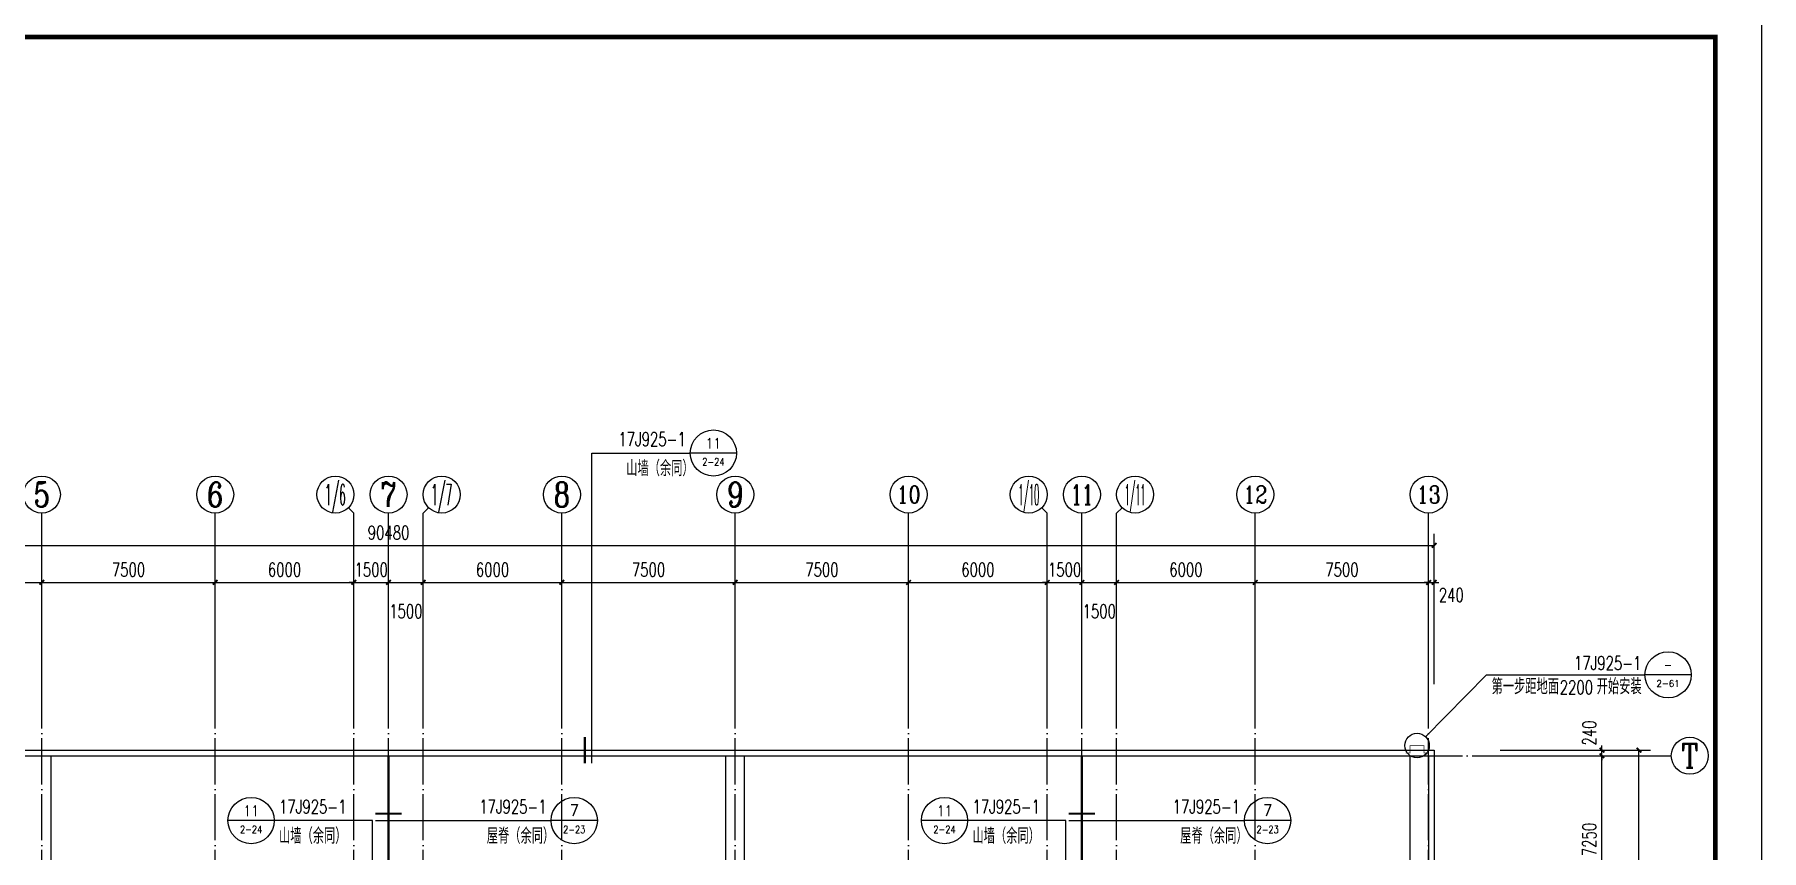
# Model space of a CAD drawing. Extents: x 14095202 to 14511487, y -1430609 to -90420.
# Drawn here: x 14431771 to 14506487, y -642722 to -607409 of the extents above; entities that cross this region are included whole.
import ezdxf
from ezdxf.enums import TextEntityAlignment as Align

# ---------------------------------------------------------------- set-up
doc = ezdxf.new("R2010")
doc.units = 0
doc.header["$LTSCALE"] = 1000
doc.header["$MEASUREMENT"] = 0
doc.linetypes.add('DOTE', pattern=[2.42, 2, -0.2, 0.02, -0.2])
for name, color, linetype in [('AXIS', 3, 'Continuous'), ('AXIS_TEXT', 7, 'Continuous'), ('DIM_IDEN', 3, 'Continuous'), ('DIM_LEAD', 3, 'Continuous'), ('DOTE', 1, 'DOTE'), ('PUB_TEXT', 7, 'Continuous'), ('TK', 4, 'Continuous')]:
    doc.layers.add(name, color=color, linetype=linetype)
doc.styles.add('_TCH_AXIS', font='COMPLEX', dxfattribs={"bigfont": 'GBCBIG'})
doc.styles.add('_TCH_DIM', font='SIMPLEX', dxfattribs={"bigfont": 'GBCBIG'})
doc.styles.add('_TCH_DIM_T3', font='SIMPLEX', dxfattribs={"width": 0.705882, "bigfont": 'GBCBIG'})
doc.styles.add('_TCH_LABEL', font='COMPLEX', dxfattribs={"bigfont": 'GBCBIG'})
doc.styles.add('COMPLEX', font='COMPLEX')
doc.dimstyles.new('_TCH_ARCH&&200', dxfattribs={"dimtxt": 595, "dimasz": 200, "dimexe": 500, "dimexo": 600, "dimgap": 252.5, "dimtad": 1, "dimdec": 0, "dimzin": 0, "dimdsep": 46, "dimtxsty": '_TCH_DIM_T3', "dimblk": 'ARCHTICK', "dimcen": 0.09, "dimclrt": 7, "dimazin": 2, "dimtfac": 1, "dimtdec": 0, "dimtix": 1, "dimtmove": 2, "dimatfit": 3, "dimfxl": 0, "dimtolj": 1, "dimtzin": 0, "dimarcsym": 0})

# ---------------------------------------------------------------- blocks, each defined once
blk = doc.blocks.new('GeYuanFrame_80008245', base_point=(20.09, 4.53))
at = {"layer": 'TK'}
blk.add_lwpolyline([(20.09, 4.53), (20.09, 598.53), (1071.09, 598.53), (1071.09, 4.53)], close=True, dxfattribs=at)
at = {"layer": 'TK', "const_width": 1}
blk.add_lwpolyline([(45.09, 588.53), (1061.09, 588.53), (1061.09, 14.53), (45.09, 14.53)], close=True, dxfattribs=at)
blk = doc.blocks.new('_AXISO')
blk.add_circle((0, 0), 0.5)
at = {"layer": 'AXIS_TEXT', "style": 'COMPLEX', "width": 1.041667}
blk.add_attdef('A', text='', height=0.56, dxfattribs=at).set_placement((-0.25, -0.28), (0.25, -0.28), align=Align.FIT)
blk = doc.blocks.new('_ArchTick')
at = {"color": 0, "linetype": 'ByBlock', "const_width": 0.4}
blk.add_lwpolyline([(-0.5, -0.5), (0.5, 0.5)], dxfattribs=at)
blk = doc.blocks.new('*D312')
at = {"layer": 'AXIS', "color": 0, "lineweight": -2}
for p, q in [((14495187, -638380), (14501687, -638380)), ((14501187, -765860), (14501187, -638380)), ((14495187, -765860), (14501687, -765860))]:
    blk.add_line(p, q, dxfattribs=at)
at = {"layer": 'Defpoints', "color": 0}
for p in [(14494587, -638380), (14501187, -638380), (14494587, -765860)]:
    blk.add_point(p, dxfattribs=at)
at = {"layer": 'AXIS', "color": 0, "lineweight": -2, "xscale": 200, "yscale": 200, "zscale": 200}
for p, rotation in [((14501187, -638380), 90), ((14501187, -765860), 270)]:
    blk.add_blockref('_ArchTick', p, dxfattribs=dict(at, rotation=rotation))
at = {"layer": 'AXIS', "color": 7, "insert": (14500637, -702120), "char_height": 595, "attachment_point": 5, "rotation": 90, "style": '_TCH_DIM_T3'}
blk.add_mtext('\\A1;127480', dxfattribs=at)
blk = doc.blocks.new('*D330')
at = {"layer": 'AXIS', "color": 0, "lineweight": -2}
for p, q in [((14495187, -638620), (14500087, -638620)), ((14499587, -645870), (14499587, -638620)), ((14495187, -645870), (14500087, -645870))]:
    blk.add_line(p, q, dxfattribs=at)
at = {"layer": 'Defpoints', "color": 0}
for p in [(14494587, -638620), (14499587, -638620), (14494587, -645870)]:
    blk.add_point(p, dxfattribs=at)
at = {"layer": 'AXIS', "color": 0, "lineweight": -2, "xscale": 200, "yscale": 200, "zscale": 200}
for p, rotation in [((14499587, -638620), 90), ((14499587, -645870), 270)]:
    blk.add_blockref('_ArchTick', p, dxfattribs=dict(at, rotation=rotation))
at = {"layer": 'AXIS', "color": 7, "insert": (14499037, -642245), "char_height": 595, "attachment_point": 5, "rotation": 90, "style": '_TCH_DIM_T3'}
blk.add_mtext('\\A1;7250', dxfattribs=at)
blk = doc.blocks.new('*D331')
at = {"layer": 'AXIS', "color": 0, "lineweight": -2}
for p, q in [((14495187, -638380), (14500087, -638380)), ((14495187, -638620), (14500087, -638620)), ((14499587, -638380), (14499587, -638180)), ((14499587, -638620), (14499587, -638380)), ((14499587, -638620), (14499587, -638820))]:
    blk.add_line(p, q, dxfattribs=at)
at = {"layer": 'Defpoints', "color": 0}
for p in [(14494587, -638380), (14494587, -638620), (14499587, -638380)]:
    blk.add_point(p, dxfattribs=at)
at = {"layer": 'AXIS', "color": 0, "lineweight": -2, "xscale": 200, "yscale": 200, "zscale": 200}
for p, rotation in [((14499587, -638380), 270), ((14499587, -638620), 90)]:
    blk.add_blockref('_ArchTick', p, dxfattribs=dict(at, rotation=rotation))
at = {"layer": 'AXIS', "color": 7, "insert": (14499037, -637640), "char_height": 595, "attachment_point": 5, "rotation": 90, "style": '_TCH_DIM_T3'}
blk.add_mtext('\\A1;240', dxfattribs=at)
blk = doc.blocks.new('*D592')
at = {"layer": 'AXIS', "color": 0, "lineweight": -2}
for p, q in [((14401847, -635520), (14401847, -629020)), ((14492327, -635520), (14492327, -629020)), ((14401847, -629520), (14492327, -629520))]:
    blk.add_line(p, q, dxfattribs=at)
at = {"layer": 'Defpoints', "color": 0}
for p in [(14492327, -629520), (14401847, -636120), (14492327, -636120)]:
    blk.add_point(p, dxfattribs=at)
at = {"layer": 'AXIS', "color": 0, "lineweight": -2, "xscale": 200, "yscale": 200, "zscale": 200, "rotation": 180}
blk.add_blockref('_ArchTick', (14401847, -629520), dxfattribs=at)
at = {"layer": 'AXIS', "color": 0, "lineweight": -2, "xscale": 200, "yscale": 200, "zscale": 200}
blk.add_blockref('_ArchTick', (14492327, -629520), dxfattribs=at)
at = {"layer": 'AXIS', "color": 7, "insert": (14447087, -628970), "char_height": 595, "attachment_point": 5, "style": '_TCH_DIM_T3'}
blk.add_mtext('\\A1;90480', dxfattribs=at)
blk = doc.blocks.new('*D599')
at = {"layer": 'AXIS', "color": 0, "lineweight": -2}
for p, q in [((14424587, -635520), (14424587, -630620)), ((14424587, -631120), (14432087, -631120)), ((14432087, -635520), (14432087, -630620))]:
    blk.add_line(p, q, dxfattribs=at)
at = {"layer": 'Defpoints', "color": 0}
for p in [(14432087, -631120), (14424587, -636120), (14432087, -636120)]:
    blk.add_point(p, dxfattribs=at)
at = {"layer": 'AXIS', "color": 0, "lineweight": -2, "xscale": 200, "yscale": 200, "zscale": 200, "rotation": 180}
blk.add_blockref('_ArchTick', (14424587, -631120), dxfattribs=at)
at = {"layer": 'AXIS', "color": 0, "lineweight": -2, "xscale": 200, "yscale": 200, "zscale": 200}
blk.add_blockref('_ArchTick', (14432087, -631120), dxfattribs=at)
at = {"layer": 'AXIS', "color": 7, "insert": (14428337, -630570), "char_height": 595, "attachment_point": 5, "style": '_TCH_DIM_T3'}
blk.add_mtext('\\A1;7500', dxfattribs=at)
blk = doc.blocks.new('*D600')
at = {"layer": 'AXIS', "color": 0, "lineweight": -2}
for p, q in [((14432087, -635520), (14432087, -630620)), ((14432087, -631120), (14439587, -631120)), ((14439587, -635520), (14439587, -630620))]:
    blk.add_line(p, q, dxfattribs=at)
at = {"layer": 'Defpoints', "color": 0}
for p in [(14439587, -631120), (14432087, -636120), (14439587, -636120)]:
    blk.add_point(p, dxfattribs=at)
at = {"layer": 'AXIS', "color": 0, "lineweight": -2, "xscale": 200, "yscale": 200, "zscale": 200, "rotation": 180}
blk.add_blockref('_ArchTick', (14432087, -631120), dxfattribs=at)
at = {"layer": 'AXIS', "color": 0, "lineweight": -2, "xscale": 200, "yscale": 200, "zscale": 200}
blk.add_blockref('_ArchTick', (14439587, -631120), dxfattribs=at)
at = {"layer": 'AXIS', "color": 7, "insert": (14435837, -630570), "char_height": 595, "attachment_point": 5, "style": '_TCH_DIM_T3'}
blk.add_mtext('\\A1;7500', dxfattribs=at)
blk = doc.blocks.new('*D601')
at = {"layer": 'AXIS', "color": 0, "lineweight": -2}
for p, q in [((14439587, -635520), (14439587, -630620)), ((14439587, -631120), (14445587, -631120)), ((14445587, -635520), (14445587, -630620))]:
    blk.add_line(p, q, dxfattribs=at)
at = {"layer": 'Defpoints', "color": 0}
for p in [(14445587, -631120), (14439587, -636120), (14445587, -636120)]:
    blk.add_point(p, dxfattribs=at)
at = {"layer": 'AXIS', "color": 0, "lineweight": -2, "xscale": 200, "yscale": 200, "zscale": 200, "rotation": 180}
blk.add_blockref('_ArchTick', (14439587, -631120), dxfattribs=at)
at = {"layer": 'AXIS', "color": 0, "lineweight": -2, "xscale": 200, "yscale": 200, "zscale": 200}
blk.add_blockref('_ArchTick', (14445587, -631120), dxfattribs=at)
at = {"layer": 'AXIS', "color": 7, "insert": (14442587, -630570), "char_height": 595, "attachment_point": 5, "style": '_TCH_DIM_T3'}
blk.add_mtext('\\A1;6000', dxfattribs=at)
blk = doc.blocks.new('*D602')
at = {"layer": 'AXIS', "color": 0, "lineweight": -2}
for p, q in [((14445587, -631120), (14445387, -631120)), ((14445587, -635520), (14445587, -630620)), ((14445587, -631120), (14447087, -631120)), ((14447087, -635520), (14447087, -630620)), ((14447087, -631120), (14447287, -631120))]:
    blk.add_line(p, q, dxfattribs=at)
at = {"layer": 'Defpoints', "color": 0}
for p in [(14447087, -631120), (14445587, -636120), (14447087, -636120)]:
    blk.add_point(p, dxfattribs=at)
at = {"layer": 'AXIS', "color": 0, "lineweight": -2, "xscale": 200, "yscale": 200, "zscale": 200}
blk.add_blockref('_ArchTick', (14445587, -631120), dxfattribs=at)
at = {"layer": 'AXIS', "color": 0, "lineweight": -2, "xscale": 200, "yscale": 200, "zscale": 200, "rotation": 180}
blk.add_blockref('_ArchTick', (14447087, -631120), dxfattribs=at)
at = {"layer": 'AXIS', "color": 7, "insert": (14446337, -630570), "char_height": 595, "attachment_point": 5, "style": '_TCH_DIM_T3'}
blk.add_mtext('\\A1;1500', dxfattribs=at)
blk = doc.blocks.new('*D603')
at = {"layer": 'AXIS', "color": 0, "lineweight": -2}
for p, q in [((14447087, -635520), (14447087, -630620)), ((14447087, -631120), (14448587, -631120)), ((14448587, -635520), (14448587, -630620))]:
    blk.add_line(p, q, dxfattribs=at)
at = {"layer": 'Defpoints', "color": 0}
for p in [(14448587, -631120), (14447087, -636120), (14448587, -636120)]:
    blk.add_point(p, dxfattribs=at)
at = {"layer": 'AXIS', "color": 0, "lineweight": -2, "xscale": 200, "yscale": 200, "zscale": 200, "rotation": 180}
blk.add_blockref('_ArchTick', (14447087, -631120), dxfattribs=at)
at = {"layer": 'AXIS', "color": 0, "lineweight": -2, "xscale": 200, "yscale": 200, "zscale": 200}
blk.add_blockref('_ArchTick', (14448587, -631120), dxfattribs=at)
at = {"layer": 'AXIS', "color": 7, "insert": (14447837, -632370), "char_height": 595, "attachment_point": 5, "style": '_TCH_DIM_T3'}
blk.add_mtext('\\A1;1500', dxfattribs=at)
blk = doc.blocks.new('*D604')
at = {"layer": 'AXIS', "color": 0, "lineweight": -2}
for p, q in [((14448587, -635520), (14448587, -630620)), ((14448587, -631120), (14454587, -631120)), ((14454587, -635520), (14454587, -630620))]:
    blk.add_line(p, q, dxfattribs=at)
at = {"layer": 'Defpoints', "color": 0}
for p in [(14454587, -631120), (14448587, -636120), (14454587, -636120)]:
    blk.add_point(p, dxfattribs=at)
at = {"layer": 'AXIS', "color": 0, "lineweight": -2, "xscale": 200, "yscale": 200, "zscale": 200, "rotation": 180}
blk.add_blockref('_ArchTick', (14448587, -631120), dxfattribs=at)
at = {"layer": 'AXIS', "color": 0, "lineweight": -2, "xscale": 200, "yscale": 200, "zscale": 200}
blk.add_blockref('_ArchTick', (14454587, -631120), dxfattribs=at)
at = {"layer": 'AXIS', "color": 7, "insert": (14451587, -630570), "char_height": 595, "attachment_point": 5, "style": '_TCH_DIM_T3'}
blk.add_mtext('\\A1;6000', dxfattribs=at)
blk = doc.blocks.new('*D605')
at = {"layer": 'AXIS', "color": 0, "lineweight": -2}
for p, q in [((14454587, -635520), (14454587, -630620)), ((14454587, -631120), (14462087, -631120)), ((14462087, -635520), (14462087, -630620))]:
    blk.add_line(p, q, dxfattribs=at)
at = {"layer": 'Defpoints', "color": 0}
for p in [(14462087, -631120), (14454587, -636120), (14462087, -636120)]:
    blk.add_point(p, dxfattribs=at)
at = {"layer": 'AXIS', "color": 0, "lineweight": -2, "xscale": 200, "yscale": 200, "zscale": 200, "rotation": 180}
blk.add_blockref('_ArchTick', (14454587, -631120), dxfattribs=at)
at = {"layer": 'AXIS', "color": 0, "lineweight": -2, "xscale": 200, "yscale": 200, "zscale": 200}
blk.add_blockref('_ArchTick', (14462087, -631120), dxfattribs=at)
at = {"layer": 'AXIS', "color": 7, "insert": (14458337, -630570), "char_height": 595, "attachment_point": 5, "style": '_TCH_DIM_T3'}
blk.add_mtext('\\A1;7500', dxfattribs=at)
blk = doc.blocks.new('*D606')
at = {"layer": 'AXIS', "color": 0, "lineweight": -2}
for p, q in [((14462087, -635520), (14462087, -630620)), ((14462087, -631120), (14469587, -631120)), ((14469587, -635520), (14469587, -630620))]:
    blk.add_line(p, q, dxfattribs=at)
at = {"layer": 'Defpoints', "color": 0}
for p in [(14469587, -631120), (14462087, -636120), (14469587, -636120)]:
    blk.add_point(p, dxfattribs=at)
at = {"layer": 'AXIS', "color": 0, "lineweight": -2, "xscale": 200, "yscale": 200, "zscale": 200, "rotation": 180}
blk.add_blockref('_ArchTick', (14462087, -631120), dxfattribs=at)
at = {"layer": 'AXIS', "color": 0, "lineweight": -2, "xscale": 200, "yscale": 200, "zscale": 200}
blk.add_blockref('_ArchTick', (14469587, -631120), dxfattribs=at)
at = {"layer": 'AXIS', "color": 7, "insert": (14465837, -630570), "char_height": 595, "attachment_point": 5, "style": '_TCH_DIM_T3'}
blk.add_mtext('\\A1;7500', dxfattribs=at)
blk = doc.blocks.new('*D607')
at = {"layer": 'AXIS', "color": 0, "lineweight": -2}
for p, q in [((14469587, -635520), (14469587, -630620)), ((14469587, -631120), (14475587, -631120)), ((14475587, -635520), (14475587, -630620))]:
    blk.add_line(p, q, dxfattribs=at)
at = {"layer": 'Defpoints', "color": 0}
for p in [(14475587, -631120), (14469587, -636120), (14475587, -636120)]:
    blk.add_point(p, dxfattribs=at)
at = {"layer": 'AXIS', "color": 0, "lineweight": -2, "xscale": 200, "yscale": 200, "zscale": 200, "rotation": 180}
blk.add_blockref('_ArchTick', (14469587, -631120), dxfattribs=at)
at = {"layer": 'AXIS', "color": 0, "lineweight": -2, "xscale": 200, "yscale": 200, "zscale": 200}
blk.add_blockref('_ArchTick', (14475587, -631120), dxfattribs=at)
at = {"layer": 'AXIS', "color": 7, "insert": (14472587, -630570), "char_height": 595, "attachment_point": 5, "style": '_TCH_DIM_T3'}
blk.add_mtext('\\A1;6000', dxfattribs=at)
blk = doc.blocks.new('*D608')
at = {"layer": 'AXIS', "color": 0, "lineweight": -2}
for p, q in [((14475587, -631120), (14475387, -631120)), ((14475587, -635520), (14475587, -630620)), ((14475587, -631120), (14477087, -631120)), ((14477087, -635520), (14477087, -630620)), ((14477087, -631120), (14477287, -631120))]:
    blk.add_line(p, q, dxfattribs=at)
at = {"layer": 'Defpoints', "color": 0}
for p in [(14477087, -631120), (14475587, -636120), (14477087, -636120)]:
    blk.add_point(p, dxfattribs=at)
at = {"layer": 'AXIS', "color": 0, "lineweight": -2, "xscale": 200, "yscale": 200, "zscale": 200}
blk.add_blockref('_ArchTick', (14475587, -631120), dxfattribs=at)
at = {"layer": 'AXIS', "color": 0, "lineweight": -2, "xscale": 200, "yscale": 200, "zscale": 200, "rotation": 180}
blk.add_blockref('_ArchTick', (14477087, -631120), dxfattribs=at)
at = {"layer": 'AXIS', "color": 7, "insert": (14476337, -630570), "char_height": 595, "attachment_point": 5, "style": '_TCH_DIM_T3'}
blk.add_mtext('\\A1;1500', dxfattribs=at)
blk = doc.blocks.new('*D609')
at = {"layer": 'AXIS', "color": 0, "lineweight": -2}
for p, q in [((14477087, -635520), (14477087, -630620)), ((14477087, -631120), (14478587, -631120)), ((14478587, -635520), (14478587, -630620))]:
    blk.add_line(p, q, dxfattribs=at)
at = {"layer": 'Defpoints', "color": 0}
for p in [(14478587, -631120), (14477087, -636120), (14478587, -636120)]:
    blk.add_point(p, dxfattribs=at)
at = {"layer": 'AXIS', "color": 0, "lineweight": -2, "xscale": 200, "yscale": 200, "zscale": 200, "rotation": 180}
blk.add_blockref('_ArchTick', (14477087, -631120), dxfattribs=at)
at = {"layer": 'AXIS', "color": 0, "lineweight": -2, "xscale": 200, "yscale": 200, "zscale": 200}
blk.add_blockref('_ArchTick', (14478587, -631120), dxfattribs=at)
at = {"layer": 'AXIS', "color": 7, "insert": (14477837, -632370), "char_height": 595, "attachment_point": 5, "style": '_TCH_DIM_T3'}
blk.add_mtext('\\A1;1500', dxfattribs=at)
blk = doc.blocks.new('*D610')
at = {"layer": 'AXIS', "color": 0, "lineweight": -2}
for p, q in [((14478587, -635520), (14478587, -630620)), ((14478587, -631120), (14484587, -631120)), ((14484587, -635520), (14484587, -630620))]:
    blk.add_line(p, q, dxfattribs=at)
at = {"layer": 'Defpoints', "color": 0}
for p in [(14484587, -631120), (14478587, -636120), (14484587, -636120)]:
    blk.add_point(p, dxfattribs=at)
at = {"layer": 'AXIS', "color": 0, "lineweight": -2, "xscale": 200, "yscale": 200, "zscale": 200, "rotation": 180}
blk.add_blockref('_ArchTick', (14478587, -631120), dxfattribs=at)
at = {"layer": 'AXIS', "color": 0, "lineweight": -2, "xscale": 200, "yscale": 200, "zscale": 200}
blk.add_blockref('_ArchTick', (14484587, -631120), dxfattribs=at)
at = {"layer": 'AXIS', "color": 7, "insert": (14481587, -630570), "char_height": 595, "attachment_point": 5, "style": '_TCH_DIM_T3'}
blk.add_mtext('\\A1;6000', dxfattribs=at)
blk = doc.blocks.new('*D611')
at = {"layer": 'AXIS', "color": 0, "lineweight": -2}
for p, q in [((14484587, -635520), (14484587, -630620)), ((14484587, -631120), (14492087, -631120)), ((14492087, -635520), (14492087, -630620))]:
    blk.add_line(p, q, dxfattribs=at)
at = {"layer": 'Defpoints', "color": 0}
for p in [(14492087, -631120), (14484587, -636120), (14492087, -636120)]:
    blk.add_point(p, dxfattribs=at)
at = {"layer": 'AXIS', "color": 0, "lineweight": -2, "xscale": 200, "yscale": 200, "zscale": 200, "rotation": 180}
blk.add_blockref('_ArchTick', (14484587, -631120), dxfattribs=at)
at = {"layer": 'AXIS', "color": 0, "lineweight": -2, "xscale": 200, "yscale": 200, "zscale": 200}
blk.add_blockref('_ArchTick', (14492087, -631120), dxfattribs=at)
at = {"layer": 'AXIS', "color": 7, "insert": (14488337, -630570), "char_height": 595, "attachment_point": 5, "style": '_TCH_DIM_T3'}
blk.add_mtext('\\A1;7500', dxfattribs=at)
blk = doc.blocks.new('*D612')
at = {"layer": 'AXIS', "color": 0, "lineweight": -2}
for p, q in [((14492087, -631120), (14491887, -631120)), ((14492087, -635520), (14492087, -630620)), ((14492087, -631120), (14492327, -631120)), ((14492327, -635520), (14492327, -630620)), ((14492327, -631120), (14492527, -631120))]:
    blk.add_line(p, q, dxfattribs=at)
at = {"layer": 'Defpoints', "color": 0}
for p in [(14492327, -631120), (14492087, -636120), (14492327, -636120)]:
    blk.add_point(p, dxfattribs=at)
at = {"layer": 'AXIS', "color": 0, "lineweight": -2, "xscale": 200, "yscale": 200, "zscale": 200}
blk.add_blockref('_ArchTick', (14492087, -631120), dxfattribs=at)
at = {"layer": 'AXIS', "color": 0, "lineweight": -2, "xscale": 200, "yscale": 200, "zscale": 200, "rotation": 180}
blk.add_blockref('_ArchTick', (14492327, -631120), dxfattribs=at)
at = {"layer": 'AXIS', "color": 7, "insert": (14493067, -631670), "char_height": 595, "attachment_point": 5, "style": '_TCH_DIM_T3'}
blk.add_mtext('\\A1;240', dxfattribs=at)

msp = doc.modelspace()

# ---------------------------------------------------------------- linework, layer by layer
at = {"ltscale": 0.5}
for p, q in [((14432486.9, -765620.3), (14432486.9, -638620.3)), ((14461686.9, -765620.3), (14461686.9, -638620.3)), ((14462486.9, -765620.3), (14462486.9, -638620.3)), ((14491286.9, -765620.3), (14491286.9, -638620.3))]:
    msp.add_line(p, q, dxfattribs=at)
for points in [[(14401846.9, -638380.3), (14492326.9, -638380.3), (14492326.9, -765860.3), (14401846.9, -765860.3)], [(14402086.9, -638620.3), (14492086.9, -638620.3), (14492086.9, -765620.3), (14402086.9, -765620.3)]]:
    msp.add_lwpolyline(points, close=True)
at = {"ltscale": 0.5, "const_width": 100}
for points in [[(14447086.9, -645540.3), (14447086.9, -638620.3)], [(14477086.9, -645540.3), (14477086.9, -638620.3)]]:
    msp.add_lwpolyline(points, dxfattribs=at)
at = {"const_width": 30}
msp.add_lwpolyline([(14491086.9, -638500.3), (14491286.9, -638500.3), (14491286.9, -638180.3), (14491886.9, -638180.3), (14491886.9, -638500.3), (14492086.9, -638500.3)], dxfattribs=at)
at = {"layer": 'AXIS'}
for p, q in [((14432086.9, -636120.3), (14432086.9, -628120.3)), ((14439586.9, -636120.3), (14439586.9, -628120.3)), ((14445352.5, -627886), (14445586.9, -628120.3)), ((14445586.9, -636120.3), (14445586.9, -628120.3)), ((14447086.9, -636120.3), (14447086.9, -628120.3)), ((14448821.2, -627886), (14448586.9, -628120.3)), ((14448586.9, -636120.3), (14448586.9, -628120.3)), ((14454586.9, -636120.3), (14454586.9, -628120.3)), ((14462086.9, -636120.3), (14462086.9, -628120.3)), ((14469586.9, -636120.3), (14469586.9, -628120.3)), ((14475352.5, -627886), (14475586.9, -628120.3)), ((14475586.9, -636120.3), (14475586.9, -628120.3)), ((14477086.9, -636120.3), (14477086.9, -628120.3)), ((14478821.2, -627886), (14478586.9, -628120.3)), ((14478586.9, -636120.3), (14478586.9, -628120.3)), ((14484586.9, -636120.3), (14484586.9, -628120.3)), ((14492086.9, -636120.3), (14492086.9, -628120.3)), ((14494586.9, -638620.3), (14502586.9, -638620.3))]:
    msp.add_line(p, q, dxfattribs=at)
at = {"layer": 'DIM_IDEN'}
for p, q in [((14455886.1, -625520.3), (14460140.6, -625520.3)), ((14455886.1, -638950.3), (14455886.1, -625520.3)), ((14462140.6, -625520.3), (14460140.6, -625520.3)), ((14442140.6, -641429.4), (14440140.6, -641429.4)), ((14446395.1, -641429.4), (14442140.6, -641429.4)), ((14446395.1, -646110.3), (14446395.1, -641429.4)), ((14446516.9, -641429.4), (14449866.9, -641429.4)), ((14449866.9, -641429.4), (14454121.4, -641429.4)), ((14456121.4, -641429.4), (14454121.4, -641429.4)), ((14472140.6, -641429.4), (14470140.6, -641429.4)), ((14476395.1, -641429.4), (14472140.6, -641429.4)), ((14476395.1, -646110.3), (14476395.1, -641429.4)), ((14476516.9, -641429.4), (14479866.9, -641429.4)), ((14479866.9, -641429.4), (14484121.4, -641429.4)), ((14486121.4, -641429.4), (14484121.4, -641429.4))]:
    msp.add_line(p, q, dxfattribs=at)
at = {"layer": 'DIM_IDEN', "const_width": 100}
for points in [[(14455586.1, -638950.3), (14455586.1, -637810.3)], [(14446516.9, -641129.4), (14447656.9, -641129.4)], [(14476516.9, -641129.4), (14477656.9, -641129.4)]]:
    msp.add_lwpolyline(points, dxfattribs=at)
at = {"layer": 'DIM_IDEN'}
for centre in [(14461140.6, -625520.3), (14441140.6, -641429.4), (14455121.4, -641429.4), (14471140.6, -641429.4), (14485121.4, -641429.4)]:
    msp.add_circle(centre, 1000, dxfattribs=at)
at = {"layer": 'DIM_LEAD'}
for p, q in [((14491958, -637801.7), (14494586.9, -635120.3)), ((14494586.9, -635120.3), (14501446.4, -635120.3)), ((14503446.4, -635120.3), (14501446.4, -635120.3))]:
    msp.add_line(p, q, dxfattribs=at)
for centre, radius in [((14502446.4, -635120.3), 1000), ((14491586.9, -638180.3), 530.2)]:
    msp.add_circle(centre, radius, dxfattribs=at)
at = {"layer": 'DOTE'}
for p, q in [((14432086.9, -768120.3), (14432086.9, -636120.3)), ((14439586.9, -768120.3), (14439586.9, -636120.3)), ((14445586.9, -768120.3), (14445586.9, -636120.3)), ((14447086.9, -768120.3), (14447086.9, -636120.3)), ((14448586.9, -768120.3), (14448586.9, -636120.3)), ((14454586.9, -768120.3), (14454586.9, -636120.3)), ((14462086.9, -768120.3), (14462086.9, -636120.3)), ((14469586.9, -768120.3), (14469586.9, -636120.3)), ((14475586.9, -768120.3), (14475586.9, -636120.3)), ((14477086.9, -768120.3), (14477086.9, -636120.3)), ((14478586.9, -768120.3), (14478586.9, -636120.3)), ((14484586.9, -768120.3), (14484586.9, -636120.3)), ((14492086.9, -768120.3), (14492086.9, -636120.3)), ((14399586.9, -638620.3), (14494586.9, -638620.3))]:
    msp.add_line(p, q, dxfattribs=at)

# ---------------------------------------------------------------- block references
at = {"xscale": 200, "yscale": 200, "zscale": 200, "rotation": 270}
msp.add_blockref('GeYuanFrame_80008245', (14387686.9, -602520.3), dxfattribs=at)
at = {"layer": 'AXIS'}
ref = msp.add_blockref('_AXISO', (14432086.9, -627320.3), dxfattribs=dict(at, xscale=1600, yscale=1600, zscale=1600))
ref.add_attrib('A', '5', dxfattribs={"layer": 'AXIS_TEXT', "ltscale": 0.5, "height": 1065, "style": '_TCH_AXIS'}).set_placement((14431731.8, -627852.9), (14432441.9, -627852.9), align=Align.FIT)
ref = msp.add_blockref('_AXISO', (14439586.9, -627320.3), dxfattribs=dict(at, xscale=1600, yscale=1600, zscale=1600))
ref.add_attrib('A', '6', dxfattribs={"layer": 'AXIS_TEXT', "ltscale": 0.5, "height": 1065, "style": '_TCH_AXIS'}).set_placement((14439231.8, -627852.9), (14439941.9, -627852.9), align=Align.FIT)
ref = msp.add_blockref('_AXISO', (14444786.9, -627320.3), dxfattribs=dict(at, xscale=1600, yscale=1600, zscale=1600))
ref.add_attrib('A', '1/6', dxfattribs={"layer": 'AXIS_TEXT', "ltscale": 0.5, "height": 905.1, "style": '_TCH_AXIS', "width": 0.411765}).set_placement((14444334.3, -627772.9), (14445239.4, -627772.9), align=Align.FIT)
ref = msp.add_blockref('_AXISO', (14447086.9, -627320.3), dxfattribs=dict(at, xscale=1600, yscale=1600, zscale=1600))
ref.add_attrib('A', '7', dxfattribs={"layer": 'AXIS_TEXT', "ltscale": 0.5, "height": 1065, "style": '_TCH_AXIS'}).set_placement((14446731.8, -627852.9), (14447441.9, -627852.9), align=Align.FIT)
ref = msp.add_blockref('_AXISO', (14449386.9, -627320.3), dxfattribs=dict(at, xscale=1600, yscale=1600, zscale=1600))
ref.add_attrib('A', '1/7', dxfattribs={"layer": 'AXIS_TEXT', "ltscale": 0.5, "height": 905.1, "style": '_TCH_AXIS', "width": 0.411765}).set_placement((14448934.3, -627772.9), (14449839.4, -627772.9), align=Align.FIT)
ref = msp.add_blockref('_AXISO', (14454586.9, -627320.3), dxfattribs=dict(at, xscale=1600, yscale=1600, zscale=1600))
ref.add_attrib('A', '8', dxfattribs={"layer": 'AXIS_TEXT', "ltscale": 0.5, "height": 1065, "style": '_TCH_AXIS'}).set_placement((14454231.8, -627852.9), (14454941.9, -627852.9), align=Align.FIT)
ref = msp.add_blockref('_AXISO', (14462086.9, -627320.3), dxfattribs=dict(at, xscale=1600, yscale=1600, zscale=1600))
ref.add_attrib('A', '9', dxfattribs={"layer": 'AXIS_TEXT', "ltscale": 0.5, "height": 1065, "style": '_TCH_AXIS'}).set_placement((14461731.8, -627852.9), (14462441.9, -627852.9), align=Align.FIT)
ref = msp.add_blockref('_AXISO', (14469586.9, -627320.3), dxfattribs=dict(at, xscale=1600, yscale=1600, zscale=1600))
ref.add_attrib('A', '10', dxfattribs={"layer": 'AXIS_TEXT', "ltscale": 0.5, "height": 750.73, "style": '_TCH_AXIS'}).set_placement((14469068.5, -627695.7), (14470105.2, -627695.7), align=Align.FIT)
ref = msp.add_blockref('_AXISO', (14474786.9, -627320.3), dxfattribs=dict(at, xscale=1600, yscale=1600, zscale=1600))
ref.add_attrib('A', '1/10', dxfattribs={"layer": 'AXIS_TEXT', "ltscale": 0.5, "height": 905.1, "style": '_TCH_AXIS', "width": 0.318182}).set_placement((14474334.3, -627772.9), (14475239.4, -627772.9), align=Align.FIT)
ref = msp.add_blockref('_AXISO', (14477086.9, -627320.3), dxfattribs=dict(at, xscale=1600, yscale=1600, zscale=1600))
ref.add_attrib('A', '11', dxfattribs={"layer": 'AXIS_TEXT', "ltscale": 0.5, "height": 842.89, "style": '_TCH_AXIS'}).set_placement((14476605.2, -627741.8), (14477568.5, -627741.8), align=Align.FIT)
ref = msp.add_blockref('_AXISO', (14479386.9, -627320.3), dxfattribs=dict(at, xscale=1600, yscale=1600, zscale=1600))
ref.add_attrib('A', '1/11', dxfattribs={"layer": 'AXIS_TEXT', "ltscale": 0.5, "height": 905.1, "style": '_TCH_AXIS', "width": 0.344262}).set_placement((14478934.3, -627772.9), (14479839.4, -627772.9), align=Align.FIT)
ref = msp.add_blockref('_AXISO', (14484586.9, -627320.3), dxfattribs=dict(at, xscale=1600, yscale=1600, zscale=1600))
ref.add_attrib('A', '12', dxfattribs={"layer": 'AXIS_TEXT', "ltscale": 0.5, "height": 750.73, "style": '_TCH_AXIS'}).set_placement((14484068.5, -627695.7), (14485105.2, -627695.7), align=Align.FIT)
ref = msp.add_blockref('_AXISO', (14492086.9, -627320.3), dxfattribs=dict(at, xscale=1600, yscale=1600, zscale=1600))
ref.add_attrib('A', '13', dxfattribs={"layer": 'AXIS_TEXT', "ltscale": 0.5, "height": 750.73, "style": '_TCH_AXIS'}).set_placement((14491568.5, -627695.7), (14492605.2, -627695.7), align=Align.FIT)
ref = msp.add_blockref('_AXISO', (14503386.9, -638620.3), dxfattribs=dict(at, xscale=1600, yscale=1600, zscale=1600))
ref.add_attrib('A', 'T', dxfattribs={"layer": 'AXIS_TEXT', "ltscale": 0.5, "height": 1041.6, "style": '_TCH_AXIS'}).set_placement((14503014.9, -639141.1), (14503758.8, -639141.1), align=Align.FIT)

# ---------------------------------------------------------------- texts
at = {"layer": 'PUB_TEXT', "width": 0.705882}
for s, style, p in [('17J925-1', '_TCH_LABEL', (14457030.6, -625217.8)), ('17J925-1', '_TCH_DIM', (14498376.4, -634910.3)), ('2200', '_TCH_DIM', (14497759.8, -635963.3)), ('17J925-1', '_TCH_LABEL', (14442350.6, -641126.8)), ('17J925-1', '_TCH_LABEL', (14451011.4, -641126.8)), ('17J925-1', '_TCH_LABEL', (14472350.6, -641126.8)), ('17J925-1', '_TCH_LABEL', (14481011.4, -641126.8))]:
    msp.add_text(s, height=595, dxfattribs=dict(at, style=style)).set_placement(p)
at = {"layer": 'PUB_TEXT'}
for s, height, style, width, p, p2 in [('11', 452.6, '_TCH_LABEL', 1.325166, (14460805.8, -625324.5), (14461475.5, -625324.5)), ('2-24', 325.41, '_TCH_LABEL', 1.087177, (14460659.1, -626066.2), (14461622.2, -626066.2)), ('-', 522, '_TCH_DIM', 0.777778, (14502272.4, -634935.3), (14502620.4, -634935.3)), ('11', 452.6, '_TCH_LABEL', 1.325166, (14440805.7, -641233.5), (14441475.5, -641233.5)), ('7', 517, '_TCH_LABEL', 1.372981, (14454930.1, -641243.6), (14455312.6, -641243.6)), ('11', 452.6, '_TCH_LABEL', 1.325166, (14470805.7, -641233.5), (14471475.5, -641233.5)), ('7', 517, '_TCH_LABEL', 1.372981, (14484930.1, -641243.6), (14485312.6, -641243.6)), ('2-24', 325.41, '_TCH_LABEL', 1.087177, (14440659.1, -641975.2), (14441622.1, -641975.2)), ('2-23', 327.82, '_TCH_LABEL', 1.090328, (14454641.8, -641977.1), (14455600.9, -641977.1)), ('2-24', 325.41, '_TCH_LABEL', 1.087177, (14470659.1, -641975.2), (14471622.1, -641975.2)), ('2-23', 327.82, '_TCH_LABEL', 1.090328, (14484641.8, -641977.1), (14485600.9, -641977.1))]:
    msp.add_text(s, height=height, dxfattribs=dict(at, style=style, width=width)).set_placement(p, p2, align=Align.FIT)
for s, style, p in [('山墙（余同）', '_TCH_LABEL', (14457371.1, -626521.8)), ('第一步距地面', '_TCH_DIM', (14494810.9, -635963.3)), ('开始安装', '_TCH_DIM', (14499359.8, -635963.3)), ('山墙（余同）', '_TCH_LABEL', (14442350.6, -642430.9)), ('屋脊（余同）', '_TCH_LABEL', (14451336.9, -642430.9)), ('山墙（余同）', '_TCH_LABEL', (14472350.6, -642430.9)), ('屋脊（余同）', '_TCH_LABEL', (14481336.9, -642430.9))]:
    msp.add_text(s, height=675.18, dxfattribs=dict(at, style=style)).set_placement(p)
at = {"layer": 'PUB_TEXT', "style": '_TCH_DIM'}
msp.add_text('2-61', height=297.49, dxfattribs=at).set_placement((14501943.5, -635644.6), (14502949.3, -635644.6), align=Align.FIT)

# ---------------------------------------------------------------- dimensions: what is measured, and where the dimension line sits
at = {"layer": 'AXIS'}
for p1, p2, distance, text, picture, middle in [((14401846.9, -636120.3), (14492326.9, -636120.3), 6600, '90480', '*D592', (14447086.9, -628970.3)), ((14424586.9, -636120.3), (14432086.9, -636120.3), 5000, '7500', '*D599', (14428336.9, -630570.3)), ((14432086.9, -636120.3), (14439586.9, -636120.3), 5000, '7500', '*D600', (14435836.9, -630570.3)), ((14439586.9, -636120.3), (14445586.9, -636120.3), 5000, '6000', '*D601', (14442586.9, -630570.3)), ((14445586.9, -636120.3), (14447086.9, -636120.3), 5000, '1500', '*D602', (14446336.9, -630570.3)), ((14448586.9, -636120.3), (14454586.9, -636120.3), 5000, '6000', '*D604', (14451586.9, -630570.3)), ((14454586.9, -636120.3), (14462086.9, -636120.3), 5000, '7500', '*D605', (14458336.9, -630570.3)), ((14462086.9, -636120.3), (14469586.9, -636120.3), 5000, '7500', '*D606', (14465836.9, -630570.3)), ((14469586.9, -636120.3), (14475586.9, -636120.3), 5000, '6000', '*D607', (14472586.9, -630570.3)), ((14475586.9, -636120.3), (14477086.9, -636120.3), 5000, '1500', '*D608', (14476336.9, -630570.3)), ((14478586.9, -636120.3), (14484586.9, -636120.3), 5000, '6000', '*D610', (14481586.9, -630570.3)), ((14484586.9, -636120.3), (14492086.9, -636120.3), 5000, '7500', '*D611', (14488336.9, -630570.3)), ((14494586.9, -765860.3), (14494586.9, -638380.3), -6600, '127480', '*D312', (14500636.9, -702120.3)), ((14494586.9, -645870.3), (14494586.9, -638620.3), -5000, '7250', '*D330', (14499036.9, -642245.3))]:
    dim = msp.add_aligned_dim(p1=p1, p2=p2, distance=distance, text=text, dimstyle='_TCH_ARCH&&200', dxfattribs=at)
    dim.commit()
    dim.dimension.update_dxf_attribs({"geometry": picture, "text_midpoint": middle})
for base, p1, p2, angle, text, picture, middle in [((14448586.9, -631120.3), (14447086.9, -636120.3), (14448586.9, -636120.3), 0, '1500', '*D603', (14447836.9, -632370.3)), ((14478586.9, -631120.3), (14477086.9, -636120.3), (14478586.9, -636120.3), 0, '1500', '*D609', (14477836.9, -632370.3)), ((14492326.9, -631120.3), (14492086.9, -636120.3), (14492326.9, -636120.3), 0, '240', '*D612', (14493066.9, -631670.3)), ((14499586.9, -638380.3), (14494586.9, -638620.3), (14494586.9, -638380.3), 90, '240', '*D331', (14499036.9, -637640.3))]:
    dim = msp.add_linear_dim(base=base, p1=p1, p2=p2, angle=angle, text=text, dimstyle='_TCH_ARCH&&200', dxfattribs=at)
    dim.commit()
    dim.dimension.update_dxf_attribs({"geometry": picture, "text_midpoint": middle, "dimtype": 161})

doc.saveas('drawing.dxf')
